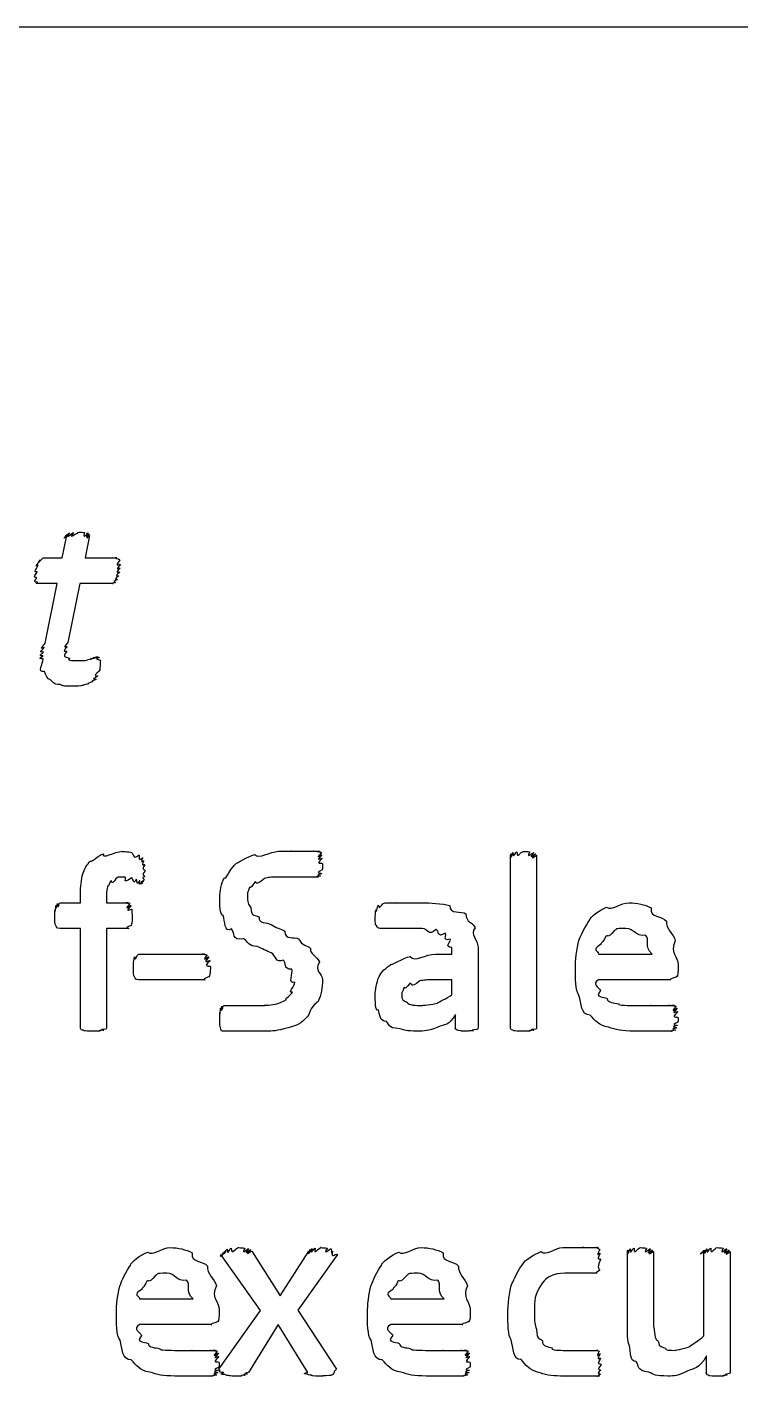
# Model space of a CAD drawing. Header units: millimetres. Extents: x 0 to 216, y 0 to 279.
# Drawn here: x 57.3 to 67.1, y 86.07 to 104.6 of the extents above; entities that cross this region are included whole.
import ezdxf

# ---------------------------------------------------------------- set-up
doc = ezdxf.new("R2010")
doc.units = ezdxf.units.MM
doc.layers.get('0').update_dxf_attribs({"linetype": 'CONTINUOUS'})

msp = doc.modelspace()

# ---------------------------------------------------------------- linework, layer by layer
at = {"color": 0}
for p, q in [((12.7, 104.599), (203.2, 104.599)), ((57.7882, 97.3074), (57.8485, 97.6161)), ((58.1628, 97.6161), (58.1021, 97.3074)), ((57.5289, 97.3074), (57.7882, 97.3074)), ((58.1021, 97.3074), (58.5378, 97.3074)), ((58.5872, 97.2136), (58.5872, 97.2136)), ((57.7162, 96.9546), (57.4795, 96.9546)), ((57.5511, 96.1334), (57.7162, 96.9546)), ((58.0305, 96.9546), (57.8651, 96.1443)), ((58.4881, 96.9546), (58.0305, 96.9546)), ((63.9438, 90.8625), (63.9438, 93.2215)), ((64.3019, 93.2215), (64.3019, 90.8625)), ((58.9248, 93.0067), (58.9248, 93.0067)), ((58.0376, 92.571), (58.0376, 92.7199)), ((58.3957, 92.6814), (58.3957, 92.571)), ((57.7564, 92.571), (58.0376, 92.571)), ((58.3957, 92.571), (58.699, 92.571)), ((58.0376, 92.2182), (57.7564, 92.2182)), ((58.0376, 90.8625), (58.0376, 92.2182)), ((58.699, 92.2182), (58.3957, 92.2182)), ((58.3957, 92.2182), (58.3957, 90.8625)), ((63.1391, 91.8655), (63.1391, 91.9536)), ((63.4972, 91.9593), (63.4972, 90.8625)), ((58.8409, 91.8655), (59.7447, 91.8655)), ((62.913, 91.8655), (63.1391, 91.8655)), ((65.1538, 91.8655), (65.8869, 91.8655)), ((59.8219, 91.6891), (59.8219, 91.6891)), ((66.245, 91.7166), (66.245, 91.6562)), ((59.7447, 91.5127), (58.8409, 91.5127)), ((61.3625, 91.5127), (61.3625, 91.5127)), ((63.1391, 91.5127), (62.902, 91.5127)), ((63.1391, 91.3035), (63.1391, 91.5127)), ((66.1402, 91.5127), (65.1538, 91.5127)), ((63.1885, 90.8625), (63.1885, 91.0332)), ((60.5109, 86.9678), (59.9652, 87.7397)), ((60.3899, 87.7838), (60.7811, 87.1721)), ((60.7811, 87.1721), (61.1724, 87.7838)), ((61.5692, 87.7397), (61.0235, 86.9735)), ((65.5479, 86.7914), (65.5479, 87.7782)), ((65.9059, 87.7782), (65.9059, 86.8909)), ((66.6006, 86.6207), (66.6006, 87.7782)), ((66.959, 87.7782), (66.959, 86.1247)), ((58.8504, 87.128), (59.5835, 87.128)), ((62.2984, 87.128), (63.0315, 87.128)), ((59.9376, 86.1632), (60.5109, 86.9678)), ((59.9419, 86.9791), (59.9419, 86.9184)), ((61.0235, 86.9735), (61.5527, 86.1632)), ((63.3899, 86.9791), (63.3899, 86.9184)), ((59.8371, 86.7752), (58.8504, 86.7752)), ((60.7536, 86.7752), (60.3458, 86.1191)), ((61.1614, 86.1191), (60.7536, 86.7752)), ((63.2852, 86.7752), (62.2984, 86.7752)), ((65.1866, 86.2238), (65.1866, 86.2238)), ((66.6337, 86.1247), (66.6337, 86.3452))]:
    msp.add_line(p, q, dxfattribs=at)
for points in [[(57.8873, 97.6492), (57.8058, 97.5388), (57.9205, 97.6545), (57.9423, 97.6545)], [(57.9423, 97.6545), (57.8499, 97.5416), (57.9893, 97.6602), (58.0196, 97.6602)], [(58.0196, 97.6602), (58.0263, 97.6602), (58.0718, 97.6574), (58.0912, 97.6545)], [(58.0912, 97.6545), (58.0665, 97.5388), (58.1297, 97.6521), (58.141, 97.6492)], [(57.8485, 97.6161), (57.766, 97.5198), (57.8513, 97.6284), (57.8598, 97.6327)], [(57.8598, 97.6327), (57.7797, 97.5307), (57.8764, 97.645), (57.8873, 97.6492)], [(58.141, 97.6492), (58.0884, 97.5307), (58.1572, 97.6394), (58.1572, 97.6327)], [(58.1572, 97.6327), (58.0926, 97.5198), (58.1628, 97.6231), (58.1628, 97.6161)], [(57.4573, 97.2083), (57.3938, 97.1532), (57.4738, 97.2605), (57.4848, 97.2799)], [(57.4848, 97.2799), (57.4202, 97.1889), (57.5137, 97.3074), (57.5289, 97.3074)], [(58.5378, 97.3074), (58.4786, 97.3074), (58.5682, 97.2979), (58.5763, 97.2799)], [(58.5763, 97.2799), (58.4937, 97.1532), (58.5872, 97.2386), (58.5872, 97.2136)], [(57.4354, 97.0372), (57.3719, 97.0319), (57.4368, 97.0869), (57.4407, 97.1201)], [(57.4407, 97.1201), (57.38, 97.0979), (57.4492, 97.1822), (57.4573, 97.2083)], [(58.5763, 97.1091), (58.4824, 97.0386), (58.5668, 97.0717), (58.5597, 97.0538)], [(58.5819, 97.1642), (58.4895, 97.076), (58.5791, 97.1268), (58.5763, 97.1091)], [(58.5872, 97.2136), (58.4937, 97.1116), (58.5844, 97.1822), (58.5819, 97.1642)], [(57.4463, 96.9712), (57.3719, 96.9768), (57.4354, 97.0044), (57.4354, 97.0372)], [(57.4795, 96.9546), (57.3871, 96.9546), (57.453, 96.9603), (57.4463, 96.9712)], [(58.5156, 96.9656), (58.4383, 96.9546), (58.499, 96.9546), (58.4881, 96.9546)], [(58.5431, 97.0044), (58.4563, 96.9726), (58.5265, 96.9768), (58.5156, 96.9656)], [(58.5597, 97.0538), (58.4715, 97.0015), (58.5502, 97.0181), (58.5431, 97.0044)], [(57.5236, 95.9626), (57.4354, 95.9584), (57.5289, 95.9982), (57.5289, 96.0176)], [(57.5289, 96.0176), (57.4379, 95.9982), (57.5359, 96.0589), (57.5398, 96.0783)], [(57.5398, 96.0783), (57.4463, 96.0356), (57.5469, 96.114), (57.5511, 96.1334)], [(57.8541, 96.0836), (57.766, 95.9982), (57.8485, 96.0409), (57.8485, 96.0229)], [(57.8485, 96.0229), (57.766, 95.9362), (57.8626, 95.946), (57.8926, 95.9238)], [(57.8651, 96.1443), (57.773, 96.0423), (57.857, 96.1058), (57.8541, 96.0836)], [(57.5236, 95.9185), (57.4312, 95.9252), (57.5236, 95.9474), (57.5236, 95.9626)], [(57.5455, 95.7474), (57.4312, 95.727), (57.5236, 95.8522), (57.5236, 95.9185)], [(57.8926, 95.9238), (57.8238, 95.8963), (57.9713, 95.8963), (58.0415, 95.8963)], [(58.0415, 95.8963), (58.0443, 95.8963), (58.1036, 95.8977), (58.1297, 95.9019)], [(58.1297, 95.9019), (58.0969, 95.9072), (58.1766, 95.9143), (58.196, 95.9185)], [(58.196, 95.9185), (58.1325, 95.9185), (58.2291, 95.9309), (58.2401, 95.9347)], [(58.2401, 95.9347), (58.1586, 95.9294), (58.2676, 95.946), (58.2785, 95.946)], [(58.2785, 95.946), (58.1808, 95.9294), (58.2965, 95.9418), (58.3008, 95.9347)], [(58.3008, 95.9347), (58.1918, 95.9143), (58.3117, 95.9143), (58.3117, 95.8963)], [(58.3061, 95.8303), (58.3022, 95.709), (58.2979, 95.7778), (58.2951, 95.7531)], [(58.3117, 95.8963), (58.3089, 95.8769), (58.3089, 95.855), (58.3061, 95.8303)], [(57.628, 95.6317), (57.5814, 95.6345), (57.5635, 95.7033), (57.5455, 95.7474)], [(57.7603, 95.5657), (57.6559, 95.5724), (57.664, 95.6014), (57.628, 95.6317)], [(58.251, 95.6373), (58.141, 95.5947), (58.2235, 95.6151), (58.2013, 95.6042)], [(58.2732, 95.6814), (58.1586, 95.6165), (58.2581, 95.6483), (58.251, 95.6373)], [(58.2951, 95.7531), (58.1766, 95.6564), (58.2842, 95.7033), (58.2732, 95.6814)], [(57.948, 95.5435), (57.7578, 95.5435), (57.8115, 95.5506), (57.7603, 95.5657)], [(58.0471, 95.5492), (57.9864, 95.5435), (57.9836, 95.5435), (57.948, 95.5435)], [(58.1353, 95.571), (58.0485, 95.5544), (58.0803, 95.5559), (58.0471, 95.5492)], [(58.2013, 95.6042), (58.0993, 95.5724), (58.16, 95.582), (58.1353, 95.571)], [(58.1752, 93.1443), (58.1766, 93.1139), (58.2814, 93.2215), (58.3516, 93.2437)], [(58.3516, 93.2437), (58.3198, 93.158), (58.5114, 93.2766), (58.6109, 93.2766)], [(58.6109, 93.2766), (58.5805, 93.2766), (58.699, 93.2713), (58.7431, 93.26)], [(58.7431, 93.26), (58.7872, 93.1362), (58.82, 93.2353), (58.8423, 93.2215)], [(58.8423, 93.2215), (58.8338, 93.1115), (58.8836, 93.1997), (58.892, 93.1884)], [(60.1775, 93.1115), (60.1747, 93.103), (60.3345, 93.2064), (60.4312, 93.2325)], [(60.4312, 93.2325), (60.4876, 93.158), (60.6379, 93.2766), (60.7564, 93.2766)], [(60.7564, 93.2766), (60.7811, 93.2766), (60.8736, 93.2766), (60.9328, 93.2766)], [(60.9328, 93.2766), (60.8997, 93.2766), (61.0457, 93.2766), (61.0979, 93.2766)], [(61.0979, 93.2766), (61.1202, 93.2766), (61.1946, 93.2766), (61.2359, 93.2766)], [(61.2359, 93.2766), (61.2041, 93.2766), (61.3075, 93.2766), (61.3184, 93.2766)], [(61.3184, 93.2766), (61.2302, 93.2766), (61.3421, 93.2713), (61.3463, 93.26)], [(61.3463, 93.26), (61.2373, 93.1404), (61.3516, 93.2409), (61.3516, 93.2272)], [(61.3516, 93.2272), (61.2415, 93.1139), (61.3572, 93.1997), (61.3572, 93.1774)], [(63.9438, 93.2215), (63.9438, 93.1291), (63.9452, 93.2353), (63.9491, 93.2437)], [(63.9491, 93.2437), (63.9547, 93.1443), (63.9657, 93.2561), (63.977, 93.26)], [(63.977, 93.26), (63.9794, 93.1556), (64.0098, 93.2713), (64.032, 93.2713)], [(64.032, 93.2713), (64.0278, 93.158), (64.087, 93.2766), (64.1202, 93.2766)], [(64.1202, 93.2766), (64.098, 93.2766), (64.1862, 93.2737), (64.2084, 93.2713)], [(64.2084, 93.2713), (64.1449, 93.1556), (64.2525, 93.267), (64.2634, 93.26)], [(64.2634, 93.26), (64.171, 93.1443), (64.2867, 93.2505), (64.2909, 93.2437)], [(64.2909, 93.2437), (64.1823, 93.1291), (64.3019, 93.2286), (64.3019, 93.2215)], [(58.0704, 92.9679), (58.0842, 93.0257), (58.1311, 93.1002), (58.1752, 93.1443)], [(58.892, 93.1884), (58.849, 93.0892), (58.9044, 93.1623), (58.9082, 93.1443)], [(58.9082, 93.1443), (58.8603, 93.0561), (58.9195, 93.1115), (58.9195, 93.0892)], [(58.9195, 93.0892), (58.8641, 93.012), (58.9248, 93.0395), (58.9248, 93.0067)], [(60.0121, 92.9128), (60.0315, 92.8797), (60.1073, 93.0589), (60.1775, 93.1115)], [(61.3572, 93.0233), (61.2415, 92.9679), (61.3544, 92.9816), (61.3516, 92.9679)], [(61.3572, 93.1774), (61.244, 93.0741), (61.3625, 93.1347), (61.3625, 93.1058)], [(61.3625, 93.1058), (61.3625, 93.0148), (61.3601, 93.048), (61.3572, 93.0233)], [(58.0376, 92.7199), (58.0376, 92.7654), (58.0485, 92.8977), (58.0704, 92.9679)], [(58.451, 92.8688), (58.4122, 92.7502), (58.4179, 92.8247), (58.4069, 92.7915)], [(58.528, 92.9072), (58.4521, 92.7876), (58.4729, 92.8867), (58.451, 92.8688)], [(58.6493, 92.9238), (58.5142, 92.9238), (58.5611, 92.9185), (58.528, 92.9072)], [(58.7375, 92.9128), (58.5957, 92.8053), (58.6825, 92.9238), (58.6493, 92.9238)], [(58.8038, 92.8963), (58.765, 92.7943), (58.7622, 92.9086), (58.7375, 92.9128)], [(58.8479, 92.8744), (58.801, 92.7806), (58.8215, 92.8882), (58.8038, 92.8963)], [(58.8807, 92.8688), (58.8271, 92.7696), (58.8617, 92.8702), (58.8479, 92.8744)], [(58.8973, 92.8744), (58.8423, 92.7696), (58.8878, 92.8688), (58.8807, 92.8688)], [(58.9139, 92.891), (58.8532, 92.7763), (58.9044, 92.8769), (58.8973, 92.8744)], [(58.9195, 92.9294), (58.8603, 92.9128), (58.9167, 92.9019), (58.9139, 92.891)], [(58.9248, 93.0067), (58.8641, 92.946), (58.922, 92.9474), (58.9195, 92.9294)], [(59.9514, 92.6483), (59.9514, 92.7213), (59.9708, 92.8356), (60.0121, 92.9128)], [(60.4312, 92.8522), (60.3553, 92.7365), (60.3719, 92.8028), (60.3539, 92.7696)], [(60.5635, 92.9019), (60.4255, 92.7806), (60.4668, 92.8744), (60.4312, 92.8522)], [(60.7564, 92.9238), (60.6488, 92.9238), (60.6185, 92.9157), (60.5635, 92.9019)], [(60.9656, 92.9238), (60.8005, 92.9238), (60.8334, 92.9238), (60.7564, 92.9238)], [(61.1258, 92.9238), (61.0429, 92.9238), (61.0277, 92.9238), (60.9656, 92.9238)], [(61.2359, 92.9238), (61.1311, 92.9238), (61.1699, 92.9238), (61.1258, 92.9238)], [(61.3075, 92.9238), (61.1932, 92.9238), (61.269, 92.9238), (61.2359, 92.9238)], [(61.335, 92.9351), (61.2193, 92.9238), (61.3184, 92.9238), (61.3075, 92.9238)], [(61.3516, 92.9679), (61.2331, 92.9375), (61.3421, 92.9418), (61.335, 92.9351)], [(58.4069, 92.7915), (58.3928, 92.6881), (58.3957, 92.7255), (58.3957, 92.6814)], [(59.9955, 92.3946), (59.9514, 92.4059), (59.9514, 92.5491), (59.9514, 92.6483)], [(60.3539, 92.7696), (60.3222, 92.673), (60.3321, 92.7089), (60.3321, 92.6758)], [(60.3321, 92.6758), (60.3222, 92.5738), (60.3458, 92.552), (60.3762, 92.505)], [(57.6848, 92.3946), (57.6848, 92.3685), (57.6862, 92.4553), (57.6901, 92.4775)], [(57.6901, 92.4775), (57.6915, 92.4126), (57.6972, 92.5174), (57.7014, 92.5326)], [(57.7014, 92.5326), (57.7024, 92.4415), (57.7152, 92.5558), (57.7233, 92.5601)], [(57.7233, 92.5601), (57.7204, 92.4525), (57.7455, 92.571), (57.7564, 92.571)], [(58.699, 92.571), (58.6024, 92.571), (58.7114, 92.5671), (58.7156, 92.5601)], [(58.7156, 92.5601), (58.6133, 92.4415), (58.728, 92.5463), (58.7319, 92.5326)], [(58.7319, 92.5326), (58.6246, 92.4126), (58.7431, 92.4994), (58.7431, 92.4775)], [(58.7431, 92.4775), (58.7456, 92.3685), (58.7484, 92.4278), (58.7484, 92.3946)], [(60.3762, 92.505), (60.3814, 92.3618), (60.4435, 92.4126), (60.4919, 92.3727)], [(62.0861, 92.3727), (62.0861, 92.3643), (62.0875, 92.45), (62.0917, 92.4719)], [(62.0917, 92.4719), (62.097, 92.4084), (62.1111, 92.516), (62.1302, 92.5382)], [(62.1302, 92.5382), (62.133, 92.4525), (62.1799, 92.571), (62.224, 92.571)], [(62.224, 92.571), (62.2212, 92.571), (62.3189, 92.571), (62.3782, 92.571)], [(62.3782, 92.571), (62.3397, 92.571), (62.4995, 92.571), (62.5658, 92.571)], [(62.5658, 92.571), (62.5934, 92.571), (62.7048, 92.571), (62.775, 92.571)], [(62.775, 92.571), (62.7944, 92.571), (63.0192, 92.5572), (63.1112, 92.5326)], [(63.1112, 92.5326), (63.0961, 92.4017), (63.2767, 92.4676), (63.3317, 92.4168)], [(65.0325, 92.3339), (65.0282, 92.3727), (65.1715, 92.4691), (65.2639, 92.5103)], [(65.2639, 92.5103), (65.3302, 92.4525), (65.4583, 92.571), (65.5726, 92.571)], [(65.5726, 92.571), (65.6788, 92.571), (65.7902, 92.5463), (65.8756, 92.4994)], [(65.8756, 92.4994), (65.8481, 92.3618), (66.0301, 92.3946), (66.0852, 92.3177)], [(57.7014, 92.257), (57.6848, 92.2736), (57.6848, 92.3315), (57.6848, 92.3946)], [(58.7484, 92.3946), (58.7456, 92.2736), (58.7431, 92.286), (58.7319, 92.257)], [(60.1116, 92.2129), (60.0093, 92.148), (60.0244, 92.3244), (59.9955, 92.3946)], [(60.4919, 92.3727), (60.4767, 92.2845), (60.5938, 92.3025), (60.657, 92.2736)], [(62.0861, 92.3064), (62.0861, 92.2983), (62.0861, 92.3505), (62.0861, 92.3727)], [(62.1026, 92.257), (62.0889, 92.2584), (62.0889, 92.2874), (62.0861, 92.3064)], [(63.3317, 92.4168), (63.3278, 92.2983), (63.4326, 92.3011), (63.4587, 92.2239)], [(64.8836, 92.0531), (64.903, 92.0997), (64.969, 92.257), (65.0325, 92.3339)], [(66.0852, 92.3177), (66.0756, 92.2073), (66.1804, 92.1494), (66.2065, 92.0475)], [(57.7564, 92.2182), (57.7067, 92.2182), (57.7123, 92.2306), (57.7014, 92.257)], [(58.7319, 92.257), (58.6109, 92.2182), (58.7128, 92.2182), (58.699, 92.2182)], [(60.2767, 92.075), (60.1087, 92.0447), (60.1624, 92.1604), (60.1116, 92.2129)], [(60.657, 92.2736), (60.7191, 92.2253), (60.7811, 92.2129), (60.8446, 92.1798)], [(60.8446, 92.1798), (60.8471, 92.0447), (60.9727, 92.1149), (61.032, 92.075)], [(62.1249, 92.2295), (62.1041, 92.232), (62.1097, 92.2457), (62.1026, 92.257)], [(62.1524, 92.2182), (62.1192, 92.2182), (62.1316, 92.2211), (62.1249, 92.2295)], [(62.224, 92.2182), (62.1439, 92.2182), (62.1661, 92.2182), (62.1524, 92.2182)], [(62.3454, 92.2182), (62.2102, 92.2182), (62.2572, 92.2182), (62.224, 92.2182)], [(62.5105, 92.2182), (62.4237, 92.2182), (62.3919, 92.2182), (62.3454, 92.2182)], [(62.7309, 92.2182), (62.5521, 92.2182), (62.5768, 92.2182), (62.5105, 92.2182)], [(62.9186, 92.2017), (62.8248, 92.0997), (62.804, 92.2182), (62.7309, 92.2182)], [(63.0453, 92.1523), (62.9267, 92.0778), (62.9694, 92.1907), (62.9186, 92.2017)], [(63.1169, 92.0694), (62.9931, 92.0337), (63.0784, 92.13), (63.0453, 92.1523)], [(63.4587, 92.2239), (63.3786, 92.1438), (63.4972, 92.0584), (63.4972, 91.9593)], [(65.253, 92.1082), (65.2004, 91.9977), (65.199, 92.0418), (65.1813, 91.9977)], [(65.3687, 92.1854), (65.2639, 92.0598), (65.2861, 92.1413), (65.253, 92.1082)], [(65.5285, 92.2182), (65.3549, 92.2182), (65.4156, 92.2073), (65.3687, 92.1854)], [(65.7987, 92.1247), (65.6527, 92.0997), (65.6498, 92.2182), (65.5285, 92.2182)], [(65.8869, 91.8655), (65.7737, 91.9759), (65.8604, 92.0612), (65.7987, 92.1247)], [(60.4643, 91.9702), (60.3483, 91.9674), (60.3388, 92.038), (60.2767, 92.075)], [(60.657, 91.882), (60.5938, 91.9057), (60.5303, 91.9399), (60.4643, 91.9702)], [(61.032, 92.075), (61.087, 91.9674), (61.1491, 91.9939), (61.1974, 91.9427)], [(61.1974, 91.9427), (61.1861, 91.8655), (61.2881, 91.8298), (61.3184, 91.7607)], [(63.1391, 91.9536), (63.023, 91.9674), (63.1306, 92.0365), (63.1169, 92.0694)], [(64.8339, 91.6838), (64.8339, 91.7621), (64.8504, 91.9427), (64.8836, 92.0531)], [(65.1813, 91.9977), (65.0462, 91.9124), (65.1538, 91.9124), (65.1538, 91.8655)], [(66.2065, 92.0475), (66.1264, 91.8834), (66.245, 91.8337), (66.245, 91.7166)], [(58.7636, 91.6891), (58.7636, 91.6961), (58.7692, 91.8009), (58.7802, 91.827)], [(58.7802, 91.827), (58.7887, 91.7469), (58.8148, 91.8655), (58.8409, 91.8655)], [(59.7447, 91.8655), (59.6635, 91.8655), (59.7669, 91.8616), (59.7778, 91.8545)], [(59.7778, 91.8545), (59.6858, 91.736), (59.7958, 91.8408), (59.8001, 91.827)], [(59.8001, 91.827), (59.6967, 91.7071), (59.8124, 91.7938), (59.8166, 91.772)], [(59.8166, 91.772), (59.7034, 91.663), (59.8219, 91.7222), (59.8219, 91.6891)], [(60.8224, 91.7829), (60.7191, 91.7293), (60.7191, 91.8517), (60.657, 91.882)], [(60.9381, 91.6562), (60.8143, 91.6562), (60.8693, 91.7455), (60.8224, 91.7829)], [(61.3184, 91.7607), (61.244, 91.6079), (61.3625, 91.6079), (61.3625, 91.5127)], [(62.1411, 91.5568), (62.1633, 91.6122), (62.2363, 91.6838), (62.3066, 91.7279)], [(62.3066, 91.7279), (62.3023, 91.7028), (62.4625, 91.8104), (62.5658, 91.8326)], [(62.5658, 91.8326), (62.6262, 91.7469), (62.7835, 91.8655), (62.913, 91.8655)], [(58.7802, 91.5515), (58.7636, 91.5638), (58.7636, 91.6231), (58.7636, 91.6891)], [(58.8409, 91.5127), (58.7887, 91.5127), (58.7939, 91.525), (58.7802, 91.5515)], [(59.8001, 91.5515), (59.6787, 91.5127), (59.7697, 91.5127), (59.7447, 91.5127)], [(59.8219, 91.6891), (59.8219, 91.5638), (59.8138, 91.5762), (59.8001, 91.5515)], [(60.9822, 91.4799), (60.8736, 91.4425), (60.9671, 91.6079), (60.9381, 91.6562)], [(62.0861, 91.3144), (62.0861, 91.3543), (62.1041, 91.4866), (62.1411, 91.5568)], [(64.8836, 91.2978), (64.8339, 91.3613), (64.8339, 91.5363), (64.8339, 91.6838)], [(66.2122, 91.5458), (66.0823, 91.5127), (66.1652, 91.5127), (66.1402, 91.5127)], [(66.245, 91.6562), (66.245, 91.5568), (66.234, 91.5681), (66.2122, 91.5458)], [(60.9494, 91.3419), (60.8736, 91.3211), (60.9822, 91.4273), (60.9822, 91.4799)], [(61.3625, 91.5127), (61.3625, 91.4026), (61.3421, 91.3035), (61.3022, 91.2153)], [(62.4777, 91.4026), (62.4459, 91.2992), (62.4498, 91.3543), (62.4498, 91.3253)], [(62.5602, 91.4633), (62.4829, 91.3476), (62.4953, 91.4273), (62.4777, 91.4026)], [(62.6981, 91.4961), (62.556, 91.3765), (62.5962, 91.477), (62.5602, 91.4633)], [(62.902, 91.5127), (62.7874, 91.5127), (62.756, 91.5074), (62.6981, 91.4961)], [(65.1538, 91.5127), (65.0462, 91.4576), (65.1619, 91.4079), (65.1813, 91.3638)], [(65.1813, 91.3638), (65.0833, 91.2551), (65.2279, 91.2869), (65.2695, 91.2537)], [(60.5635, 91.1599), (60.5384, 91.1599), (60.682, 91.1669), (60.7342, 91.1821)], [(60.7342, 91.1821), (60.7589, 91.1888), (60.8295, 91.2163), (60.8665, 91.2428)], [(60.8665, 91.2428), (60.8334, 91.2442), (60.93, 91.3045), (60.9494, 91.3419)], [(61.3022, 91.2153), (61.1643, 91.1077), (61.2055, 91.0512), (61.1367, 90.9891)], [(62.1249, 91.0992), (62.0861, 91.0636), (62.0861, 91.2329), (62.0861, 91.3144)], [(62.4498, 91.3253), (62.4459, 91.2178), (62.4734, 91.2329), (62.5217, 91.204)], [(62.5217, 91.204), (62.545, 91.1599), (62.6442, 91.1599), (62.7366, 91.1599)], [(62.7366, 91.1599), (62.7105, 91.1599), (62.877, 91.1712), (62.9405, 91.1931)], [(62.9405, 91.1931), (62.9528, 91.2068), (63.0686, 91.2551), (63.1391, 91.3035)], [(65.0378, 91.0276), (64.903, 91.0276), (64.9192, 91.1902), (64.8836, 91.2978)], [(65.2695, 91.2537), (65.2819, 91.1931), (65.363, 91.2001), (65.4293, 91.1821)], [(65.4293, 91.1821), (65.4142, 91.1599), (65.5754, 91.1599), (65.6717, 91.1599)], [(59.9514, 91.0608), (59.9542, 91.0015), (59.9585, 91.1063), (59.9627, 91.1214)], [(59.9514, 90.9726), (59.9514, 90.9532), (59.9514, 91.0389), (59.9514, 91.0608)], [(59.9627, 91.1214), (59.9652, 91.0304), (59.975, 91.1447), (59.9793, 91.149)], [(59.9793, 91.149), (59.9765, 91.0414), (59.9955, 91.1599), (60.0068, 91.1599)], [(60.0068, 91.1599), (60.0026, 91.1599), (60.041, 91.1599), (60.0675, 91.1599)], [(60.0675, 91.1599), (60.0576, 91.1599), (60.1334, 91.1599), (60.1775, 91.1599)], [(60.1775, 91.1599), (60.15, 91.1599), (60.2795, 91.1599), (60.343, 91.1599)], [(60.343, 91.1599), (60.3924, 91.1599), (60.4781, 91.1599), (60.5635, 91.1599)], [(61.1367, 90.9891), (61.0235, 90.8692), (60.9836, 90.8844), (60.8887, 90.8512)], [(62.2406, 90.9394), (62.1411, 90.9394), (62.1538, 91.0361), (62.1249, 91.0992)], [(63.1885, 91.0332), (63.1003, 90.8801), (63.0343, 90.8981), (62.9461, 90.8625)], [(65.2914, 90.8625), (65.1563, 90.8801), (65.1069, 90.9532), (65.0378, 91.0276)], [(65.6717, 91.1599), (65.7049, 91.1599), (65.8163, 91.1599), (65.8756, 91.1599)], [(65.8756, 91.1599), (65.822, 91.1599), (65.9832, 91.1599), (66.0245, 91.1599)], [(66.0245, 91.1599), (66.0245, 91.1599), (66.1031, 91.1599), (66.1293, 91.1599)], [(66.1293, 91.1599), (66.0799, 91.1599), (66.1804, 91.1599), (66.1956, 91.1599)], [(66.1956, 91.1599), (66.1046, 91.1599), (66.2132, 91.156), (66.2174, 91.149)], [(66.2174, 91.149), (66.1155, 91.0304), (66.2298, 91.1352), (66.234, 91.1214)], [(66.234, 91.1214), (66.124, 91.0057), (66.2397, 91.0939), (66.2397, 91.0717)], [(66.2397, 91.0717), (66.1264, 90.9616), (66.245, 91.0223), (66.245, 90.9891)], [(66.245, 90.9891), (66.245, 90.9066), (66.2421, 90.9465), (66.2397, 90.9285)], [(58.0429, 90.8346), (58.0376, 90.8322), (58.0376, 90.8512), (58.0376, 90.8625)], [(58.076, 90.8184), (58.0485, 90.8209), (58.0499, 90.8308), (58.0429, 90.8346)], [(58.1311, 90.8071), (58.0775, 90.8099), (58.0898, 90.8142), (58.076, 90.8184)], [(58.2193, 90.8071), (58.1215, 90.8071), (58.1533, 90.8071), (58.1311, 90.8071)], [(58.3022, 90.8071), (58.1918, 90.8071), (58.2524, 90.8071), (58.2193, 90.8071)], [(58.3572, 90.8184), (58.2359, 90.8099), (58.324, 90.8099), (58.3022, 90.8071)], [(58.3847, 90.8346), (58.2648, 90.8209), (58.371, 90.8251), (58.3572, 90.8184)], [(58.3957, 90.8625), (58.3928, 90.8322), (58.3918, 90.8417), (58.3847, 90.8346)], [(59.9627, 90.8512), (59.9514, 90.865), (59.9514, 90.9204), (59.9514, 90.9726)], [(59.9902, 90.8071), (59.9652, 90.8071), (59.9694, 90.8209), (59.9627, 90.8512)], [(60.0618, 90.8071), (59.9916, 90.8071), (60.004, 90.8071), (59.9902, 90.8071)], [(60.1941, 90.8071), (60.0618, 90.8071), (60.0975, 90.8071), (60.0618, 90.8071)], [(60.3705, 90.8071), (60.2823, 90.8071), (60.2449, 90.8071), (60.1941, 90.8071)], [(60.5801, 90.8071), (60.4146, 90.8071), (60.4365, 90.8071), (60.3705, 90.8071)], [(60.8887, 90.8512), (60.7148, 90.8071), (60.6901, 90.8071), (60.5801, 90.8071)], [(62.4223, 90.8403), (62.2406, 90.8512), (62.2914, 90.8953), (62.2406, 90.9394)], [(62.665, 90.8071), (62.5009, 90.8071), (62.4953, 90.8184), (62.4223, 90.8403)], [(62.9461, 90.8625), (62.8054, 90.8071), (62.7641, 90.8071), (62.665, 90.8071)], [(63.2051, 90.8293), (63.1733, 90.8293), (63.1885, 90.8473), (63.1885, 90.8625)], [(63.2548, 90.8128), (63.1956, 90.8142), (63.216, 90.8209), (63.2051, 90.8293)], [(63.343, 90.8071), (63.2396, 90.8071), (63.2767, 90.8085), (63.2548, 90.8128)], [(63.4312, 90.8128), (63.3166, 90.8071), (63.3829, 90.8071), (63.343, 90.8071)], [(63.4806, 90.8293), (63.3568, 90.8142), (63.4531, 90.8156), (63.4312, 90.8128)], [(63.4972, 90.8625), (63.4972, 90.8293), (63.4919, 90.836), (63.4806, 90.8293)], [(63.9491, 90.8346), (63.9438, 90.8322), (63.9438, 90.8512), (63.9438, 90.8625)], [(63.977, 90.8184), (63.9547, 90.8209), (63.9561, 90.8308), (63.9491, 90.8346)], [(64.032, 90.8071), (63.9794, 90.8099), (63.9907, 90.8142), (63.977, 90.8184)], [(64.1202, 90.8071), (64.0278, 90.8071), (64.0567, 90.8071), (64.032, 90.8071)], [(64.2084, 90.8071), (64.098, 90.8071), (64.1558, 90.8071), (64.1202, 90.8071)], [(64.2634, 90.8184), (64.1449, 90.8099), (64.2331, 90.8099), (64.2084, 90.8071)], [(64.2909, 90.8346), (64.171, 90.8209), (64.2772, 90.8251), (64.2634, 90.8184)], [(64.3019, 90.8625), (64.2994, 90.8322), (64.298, 90.8417), (64.2909, 90.8346)], [(65.6389, 90.8071), (65.4734, 90.8071), (65.3905, 90.8251), (65.2914, 90.8625)], [(65.8537, 90.8071), (65.683, 90.8071), (65.7158, 90.8071), (65.6389, 90.8071)], [(66.0301, 90.8071), (65.9324, 90.8071), (65.9197, 90.8071), (65.8537, 90.8071)], [(66.1568, 90.8071), (66.0358, 90.8071), (66.0809, 90.8071), (66.0301, 90.8071)], [(66.2122, 90.8184), (66.1017, 90.8071), (66.1899, 90.8071), (66.1568, 90.8071)], [(66.2284, 90.8512), (66.1127, 90.8251), (66.2189, 90.8293), (66.2122, 90.8184)], [(66.234, 90.8844), (66.1197, 90.8473), (66.2312, 90.8625), (66.2284, 90.8512)], [(66.2397, 90.9285), (66.124, 90.8734), (66.2368, 90.8981), (66.234, 90.8844)], [(58.9608, 87.7729), (59.0268, 87.715), (59.1552, 87.8336), (59.2695, 87.8336)], [(59.2695, 87.8336), (59.3757, 87.8336), (59.4872, 87.8085), (59.5725, 87.7616)], [(60.1087, 87.8279), (60.114, 87.715), (60.1666, 87.8336), (60.2079, 87.8336)], [(60.2079, 87.8336), (60.1913, 87.8336), (60.2738, 87.8307), (60.2961, 87.8279)], [(61.2606, 87.8279), (61.2302, 87.715), (61.3103, 87.8336), (61.3435, 87.8336)], [(61.3435, 87.8336), (61.3008, 87.8336), (61.4094, 87.8307), (61.4317, 87.8279)], [(62.4085, 87.7729), (62.4748, 87.715), (62.6029, 87.8336), (62.7172, 87.8336)], [(62.7172, 87.8336), (62.8234, 87.8336), (62.9348, 87.8085), (63.0206, 87.7616)], [(64.3654, 87.7782), (64.4218, 87.715), (64.5555, 87.8336), (64.6631, 87.8336)], [(64.6631, 87.8336), (64.6977, 87.8336), (64.7637, 87.8336), (64.812, 87.8336)], [(64.812, 87.8336), (64.7968, 87.8336), (64.9083, 87.8336), (64.9496, 87.8336)], [(64.9496, 87.8336), (64.878, 87.8336), (65.0268, 87.8336), (65.06, 87.8336)], [(65.06, 87.8336), (65.0614, 87.8336), (65.115, 87.8336), (65.126, 87.8336)], [(65.126, 87.8336), (65.0875, 87.8336), (65.1496, 87.8336), (65.1538, 87.8336)], [(65.1538, 87.8336), (65.0984, 87.8336), (65.1662, 87.8237), (65.17, 87.8057)], [(65.6414, 87.8279), (65.6318, 87.715), (65.6925, 87.8336), (65.7296, 87.8336)], [(65.7296, 87.8336), (65.702, 87.8336), (65.7902, 87.8307), (65.8125, 87.8279)], [(66.6944, 87.8279), (66.6859, 87.715), (66.7452, 87.8336), (66.7826, 87.8336)], [(66.7826, 87.8336), (66.7561, 87.8336), (66.8433, 87.8307), (66.8651, 87.8279)], [(58.7294, 87.5965), (58.7252, 87.6349), (58.8684, 87.7316), (58.9608, 87.7729)], [(59.5725, 87.7616), (59.545, 87.624), (59.727, 87.6572), (59.7821, 87.5799)], [(60.0371, 87.7838), (59.9239, 87.6928), (60.0424, 87.8032), (60.0534, 87.8113)], [(59.9652, 87.7397), (59.9239, 87.6709), (60.0371, 87.7729), (60.0371, 87.7838)], [(60.0534, 87.8113), (60.0618, 87.7122), (60.0826, 87.8279), (60.1087, 87.8279)], [(60.2961, 87.8279), (60.2354, 87.7122), (60.3345, 87.8251), (60.3458, 87.8223)], [(60.3458, 87.8223), (60.2576, 87.7037), (60.3649, 87.8127), (60.3733, 87.8057)], [(60.3733, 87.8057), (60.2714, 87.6928), (60.3857, 87.7947), (60.3899, 87.7838)], [(61.1724, 87.7838), (61.1572, 87.69), (61.1851, 87.7976), (61.189, 87.8057)], [(61.189, 87.8057), (61.1685, 87.7037), (61.2055, 87.8184), (61.2165, 87.8223)], [(61.2165, 87.8223), (61.1904, 87.7122), (61.2415, 87.8279), (61.2606, 87.8279)], [(61.4317, 87.8279), (61.3449, 87.7122), (61.4701, 87.8237), (61.4811, 87.817)], [(61.4811, 87.817), (61.4881, 87.697), (61.5005, 87.7976), (61.4976, 87.7838)], [(61.4976, 87.7838), (61.4839, 87.6709), (61.5213, 87.7577), (61.5692, 87.7397)], [(62.1771, 87.5965), (62.1729, 87.6349), (62.3164, 87.7316), (62.4085, 87.7729)], [(63.0206, 87.7616), (62.9931, 87.624), (63.1747, 87.6572), (63.2298, 87.5799)], [(64.123, 87.6184), (64.1202, 87.6459), (64.2729, 87.7454), (64.3654, 87.7782)], [(65.17, 87.8057), (65.1055, 87.6819), (65.1757, 87.7729), (65.1757, 87.7507)], [(65.1757, 87.7507), (65.1097, 87.6378), (65.1813, 87.7013), (65.1813, 87.6681)], [(65.1813, 87.6681), (65.1097, 87.5358), (65.1757, 87.5482), (65.1648, 87.5192)], [(65.5479, 87.7782), (65.5479, 87.6861), (65.5493, 87.7919), (65.5532, 87.8004)], [(65.5532, 87.8004), (65.5588, 87.7013), (65.5712, 87.8127), (65.5863, 87.817)], [(65.5863, 87.817), (65.5877, 87.7122), (65.6195, 87.8279), (65.6414, 87.8279)], [(65.8125, 87.8279), (65.7461, 87.7122), (65.8523, 87.8237), (65.8675, 87.817)], [(65.8675, 87.817), (65.7751, 87.7013), (65.8908, 87.8071), (65.895, 87.8004)], [(65.895, 87.8004), (65.786, 87.69), (65.9059, 87.7895), (65.9059, 87.7782)], [(66.6006, 87.7782), (66.4849, 87.6861), (66.602, 87.7919), (66.6062, 87.8004)], [(66.6062, 87.8004), (66.6129, 87.7013), (66.6238, 87.8127), (66.639, 87.817)], [(66.639, 87.817), (66.6418, 87.7122), (66.6722, 87.8279), (66.6944, 87.8279)], [(66.8651, 87.8279), (66.8002, 87.7122), (66.9036, 87.8237), (66.9149, 87.817)], [(66.9149, 87.817), (66.8267, 87.7013), (66.9396, 87.8071), (66.9477, 87.8004)], [(66.9477, 87.8004), (66.8405, 87.6861), (66.959, 87.7852), (66.959, 87.7782)], [(58.5805, 87.3153), (58.5996, 87.3622), (58.6659, 87.5192), (58.7294, 87.5965)], [(59.2254, 87.4808), (59.0518, 87.4808), (59.1125, 87.4695), (59.0656, 87.4476)], [(59.4953, 87.3869), (59.3492, 87.3622), (59.3467, 87.4808), (59.2254, 87.4808)], [(59.7821, 87.5799), (59.7726, 87.4695), (59.877, 87.4116), (59.9034, 87.3097)], [(62.0282, 87.3153), (62.0476, 87.3622), (62.1136, 87.5192), (62.1771, 87.5965)], [(62.6731, 87.4808), (62.4995, 87.4808), (62.5602, 87.4695), (62.5133, 87.4476)], [(62.9433, 87.3869), (62.7973, 87.3622), (62.7944, 87.4808), (62.6731, 87.4808)], [(63.2298, 87.5799), (63.2202, 87.4695), (63.325, 87.4116), (63.3511, 87.3097)], [(63.9632, 87.3372), (63.9851, 87.3813), (64.0567, 87.5439), (64.123, 87.6184)], [(64.6906, 87.4808), (64.528, 87.4808), (64.4493, 87.4339), (64.3763, 87.3428)], [(64.8614, 87.4808), (64.7305, 87.4808), (64.7569, 87.4808), (64.6906, 87.4808)], [(64.9827, 87.4808), (64.9443, 87.4808), (64.9083, 87.4808), (64.8614, 87.4808)], [(65.0709, 87.4808), (65.0131, 87.4808), (65.0187, 87.4808), (64.9827, 87.4808)], [(65.126, 87.4808), (65.0572, 87.4808), (65.0931, 87.4808), (65.0709, 87.4808)], [(65.1648, 87.5192), (65.0875, 87.4808), (65.1397, 87.4808), (65.126, 87.4808)], [(58.5308, 86.946), (58.5308, 87.0246), (58.5474, 87.2049), (58.5805, 87.3153)], [(58.9499, 87.3704), (58.8973, 87.2603), (58.8959, 87.3044), (58.8779, 87.2603)], [(59.0656, 87.4476), (58.9608, 87.322), (58.9827, 87.4035), (58.9499, 87.3704)], [(59.5835, 87.128), (59.4706, 87.2381), (59.5574, 87.3234), (59.4953, 87.3869)], [(59.9034, 87.3097), (59.8234, 87.1456), (59.9419, 87.0962), (59.9419, 86.9791)], [(61.9788, 86.946), (61.9788, 87.0246), (61.995, 87.2049), (62.0282, 87.3153)], [(62.3976, 87.3704), (62.3454, 87.2603), (62.3439, 87.3044), (62.326, 87.2603)], [(62.5133, 87.4476), (62.4085, 87.322), (62.4307, 87.4035), (62.3976, 87.3704)], [(63.0315, 87.128), (62.9186, 87.2381), (63.0054, 87.3234), (62.9433, 87.3869)], [(63.3511, 87.3097), (63.2714, 87.1456), (63.3899, 87.0962), (63.3899, 86.9791)], [(63.9078, 86.9294), (63.9078, 87.0398), (63.9258, 87.2271), (63.9632, 87.3372)], [(64.3763, 87.3428), (64.2676, 87.1788), (64.2719, 87.1181), (64.2719, 86.946)], [(58.8779, 87.2603), (58.7431, 87.1746), (58.8504, 87.1746), (58.8504, 87.128)], [(62.326, 87.2603), (62.1908, 87.1746), (62.2984, 87.1746), (62.2984, 87.128)], [(58.5805, 86.56), (58.5308, 86.6235), (58.5308, 86.7985), (58.5308, 86.946)], [(59.9419, 86.9184), (59.9419, 86.8193), (59.9309, 86.8303), (59.9087, 86.808)], [(62.0282, 86.56), (61.9788, 86.6235), (61.9788, 86.7985), (61.9788, 86.946)], [(63.3899, 86.9184), (63.3899, 86.8193), (63.3786, 86.8303), (63.3568, 86.808)], [(63.9519, 86.5657), (63.9078, 86.6235), (63.9078, 86.7929), (63.9078, 86.9294)], [(64.2719, 86.946), (64.2676, 86.7999), (64.28, 86.7805), (64.2994, 86.7145)], [(58.8504, 86.7752), (58.7431, 86.7198), (58.8589, 86.6704), (58.8779, 86.6263)], [(59.9087, 86.808), (59.7793, 86.7752), (59.8622, 86.7752), (59.8371, 86.7752)], [(62.2984, 86.7752), (62.1908, 86.7198), (62.3066, 86.6704), (62.326, 86.6263)], [(63.3568, 86.808), (63.2273, 86.7752), (63.3099, 86.7752), (63.2852, 86.7752)], [(65.5754, 86.4828), (65.5479, 86.5463), (65.5479, 86.6704), (65.5479, 86.7914)], [(65.9059, 86.8909), (65.9035, 86.7639), (65.9116, 86.7311), (65.9225, 86.6757)], [(58.7347, 86.2902), (58.5996, 86.2902), (58.6161, 86.4528), (58.5805, 86.56)], [(58.8779, 86.6263), (58.7802, 86.5173), (58.9248, 86.5491), (58.9661, 86.5159)], [(62.1827, 86.2902), (62.0476, 86.2902), (62.0642, 86.4528), (62.0282, 86.56)], [(62.326, 86.6263), (62.2282, 86.5173), (62.3729, 86.5491), (62.4141, 86.5159)], [(64.0898, 86.2954), (63.9699, 86.2926), (63.9851, 86.4581), (63.9519, 86.5657)], [(64.2994, 86.7145), (64.3047, 86.5547), (64.3449, 86.5988), (64.3819, 86.5547)], [(64.3819, 86.5547), (64.3777, 86.4665), (64.462, 86.4775), (64.5142, 86.4553)], [(65.9225, 86.6757), (65.9296, 86.5396), (65.9557, 86.578), (65.9776, 86.5382)], [(65.9776, 86.5382), (65.9776, 86.4623), (66.0344, 86.4718), (66.0714, 86.45)], [(66.3967, 86.4718), (66.4104, 86.4884), (66.5261, 86.5547), (66.6006, 86.6207)], [(58.9661, 86.5159), (58.9788, 86.4553), (59.0599, 86.4623), (59.1263, 86.4443)], [(59.1263, 86.4443), (59.1111, 86.4224), (59.2723, 86.4224), (59.3686, 86.4224)], [(59.3686, 86.4224), (59.4018, 86.4224), (59.5133, 86.4224), (59.5725, 86.4224)], [(59.5725, 86.4224), (59.5189, 86.4224), (59.6801, 86.4224), (59.7214, 86.4224)], [(59.7214, 86.4224), (59.7214, 86.4224), (59.8001, 86.4224), (59.8262, 86.4224)], [(59.8262, 86.4224), (59.7764, 86.4224), (59.877, 86.4224), (59.8921, 86.4224)], [(59.8921, 86.4224), (59.8015, 86.4224), (59.9101, 86.4182), (59.9144, 86.4112)], [(59.9144, 86.4112), (59.8124, 86.2926), (59.9267, 86.3974), (59.9309, 86.3836)], [(59.9309, 86.3836), (59.8205, 86.2679), (59.9362, 86.3561), (59.9362, 86.3342)], [(62.4141, 86.5159), (62.4265, 86.4553), (62.508, 86.4623), (62.574, 86.4443)], [(62.574, 86.4443), (62.5588, 86.4224), (62.72, 86.4224), (62.8167, 86.4224)], [(62.8167, 86.4224), (62.8495, 86.4224), (62.9613, 86.4224), (63.0206, 86.4224)], [(63.0206, 86.4224), (62.9666, 86.4224), (63.1278, 86.4224), (63.1694, 86.4224)], [(63.1694, 86.4224), (63.1694, 86.4224), (63.2478, 86.4224), (63.2739, 86.4224)], [(63.2739, 86.4224), (63.2245, 86.4224), (63.325, 86.4224), (63.3402, 86.4224)], [(63.3402, 86.4224), (63.2492, 86.4224), (63.3582, 86.4182), (63.3621, 86.4112)], [(63.3621, 86.4112), (63.2601, 86.2926), (63.3748, 86.3974), (63.3786, 86.3836)], [(63.3786, 86.3836), (63.2686, 86.2679), (63.3843, 86.3561), (63.3843, 86.3342)], [(64.5142, 86.4553), (64.4839, 86.4224), (64.6299, 86.4224), (64.6963, 86.4224)], [(64.6963, 86.4224), (64.7347, 86.4224), (64.8187, 86.4224), (64.867, 86.4224)], [(64.867, 86.4224), (64.83, 86.4224), (64.9566, 86.4224), (64.9937, 86.4224)], [(64.9937, 86.4224), (65.0215, 86.4224), (65.06, 86.4224), (65.0819, 86.4224)], [(65.0819, 86.4224), (65.0681, 86.4224), (65.1274, 86.4224), (65.1425, 86.4224)], [(65.1425, 86.4224), (65.0903, 86.4224), (65.1549, 86.4182), (65.1591, 86.4112)], [(65.1591, 86.4112), (65.1013, 86.2902), (65.1715, 86.3907), (65.1757, 86.3727)], [(65.1757, 86.3727), (65.1097, 86.257), (65.1813, 86.3367), (65.1813, 86.312)], [(65.6689, 86.2679), (65.5835, 86.2637), (65.5934, 86.4016), (65.5754, 86.4828)], [(66.0714, 86.45), (66.0506, 86.4224), (66.1515, 86.4224), (66.2037, 86.4224)], [(66.2037, 86.4224), (66.1681, 86.4224), (66.3332, 86.4387), (66.3967, 86.4718)], [(58.9883, 86.1247), (58.8532, 86.1427), (58.8038, 86.2157), (58.7347, 86.2902)], [(59.9362, 86.1907), (59.8205, 86.1356), (59.9338, 86.1603), (59.9309, 86.1466)], [(59.9362, 86.3342), (59.8234, 86.2238), (59.9419, 86.2845), (59.9419, 86.2513)], [(60.004, 86.1191), (59.902, 86.1138), (59.9817, 86.1441), (59.9376, 86.1632)], [(59.9419, 86.2513), (59.9419, 86.1688), (59.9391, 86.2087), (59.9362, 86.1907)], [(61.5527, 86.1632), (61.5033, 86.1138), (61.5251, 86.13), (61.5251, 86.1191)], [(62.436, 86.1247), (62.3013, 86.1427), (62.2515, 86.2157), (62.1827, 86.2902)], [(63.3843, 86.1907), (63.2686, 86.1356), (63.3815, 86.1603), (63.3786, 86.1466)], [(63.3843, 86.3342), (63.2714, 86.2238), (63.3899, 86.2845), (63.3899, 86.2513)], [(63.3899, 86.2513), (63.3899, 86.1688), (63.3871, 86.2087), (63.3843, 86.1907)], [(64.316, 86.1247), (64.2084, 86.1466), (64.1519, 86.221), (64.0898, 86.2954)], [(65.1813, 86.312), (65.1122, 86.2044), (65.1866, 86.257), (65.1866, 86.2238)], [(65.1866, 86.2238), (65.1122, 86.1427), (65.1838, 86.1688), (65.1813, 86.1466)], [(65.84, 86.1247), (65.6717, 86.1427), (65.713, 86.2087), (65.6689, 86.2679)], [(66.6337, 86.3452), (66.5357, 86.1579), (66.4573, 86.1797), (66.3691, 86.1356)], [(59.3355, 86.0697), (59.1704, 86.0697), (59.0875, 86.0873), (58.9883, 86.1247)], [(59.5507, 86.0697), (59.3796, 86.0697), (59.4127, 86.0697), (59.3355, 86.0697)], [(59.727, 86.0697), (59.629, 86.0697), (59.6166, 86.0697), (59.5507, 86.0697)], [(59.8537, 86.0697), (59.7323, 86.0697), (59.7778, 86.0697), (59.727, 86.0697)], [(59.9087, 86.0806), (59.7987, 86.0697), (59.8868, 86.0697), (59.8537, 86.0697)], [(59.9253, 86.1138), (59.8096, 86.0873), (59.9158, 86.0915), (59.9087, 86.0806)], [(59.9309, 86.1466), (59.8166, 86.1095), (59.9281, 86.1247), (59.9253, 86.1138)], [(60.0206, 86.0915), (59.902, 86.0915), (60.004, 86.1081), (60.004, 86.1191)], [(60.0699, 86.075), (60.041, 86.0764), (60.0315, 86.0834), (60.0206, 86.0915)], [(60.1638, 86.0697), (60.0879, 86.0697), (60.095, 86.0707), (60.0699, 86.075)], [(60.2463, 86.0697), (60.1581, 86.0697), (60.1969, 86.0697), (60.1638, 86.0697)], [(60.2961, 86.0806), (60.2022, 86.0721), (60.2686, 86.0721), (60.2463, 86.0697)], [(60.3292, 86.0972), (60.2273, 86.0806), (60.3098, 86.0834), (60.2961, 86.0806)], [(60.3458, 86.1191), (60.2425, 86.0944), (60.3359, 86.1039), (60.3292, 86.0972)], [(61.1396, 86.0972), (61.0912, 86.0944), (61.1092, 86.1109), (61.1614, 86.1191)], [(61.2112, 86.0806), (61.1643, 86.0806), (61.1752, 86.0887), (61.1396, 86.0972)], [(61.2662, 86.0697), (61.1904, 86.0721), (61.2249, 86.0764), (61.2112, 86.0806)], [(61.3544, 86.0697), (61.2345, 86.0697), (61.2881, 86.0697), (61.2662, 86.0697)], [(61.4482, 86.075), (61.3117, 86.0697), (61.3943, 86.0697), (61.3544, 86.0697)], [(61.5033, 86.0915), (61.4772, 86.0764), (61.4729, 86.0778), (61.4482, 86.075)], [(61.5251, 86.1191), (61.5033, 86.0915), (61.517, 86.0986), (61.5033, 86.0915)], [(62.7835, 86.0697), (62.6181, 86.0697), (62.5355, 86.0873), (62.436, 86.1247)], [(62.9984, 86.0697), (62.8276, 86.0697), (62.8608, 86.0697), (62.7835, 86.0697)], [(63.1747, 86.0697), (63.077, 86.0697), (63.0647, 86.0697), (62.9984, 86.0697)], [(63.3017, 86.0697), (63.1804, 86.0697), (63.2259, 86.0697), (63.1747, 86.0697)], [(63.3568, 86.0806), (63.2464, 86.0697), (63.3345, 86.0697), (63.3017, 86.0697)], [(63.3734, 86.1138), (63.2576, 86.0873), (63.3635, 86.0915), (63.3568, 86.0806)], [(63.3786, 86.1466), (63.2643, 86.1095), (63.3758, 86.1247), (63.3734, 86.1138)], [(64.6299, 86.0697), (64.5061, 86.0697), (64.4066, 86.0873), (64.316, 86.1247)], [(64.7898, 86.0697), (64.6797, 86.0697), (64.685, 86.0697), (64.6299, 86.0697)], [(64.9386, 86.0697), (64.7859, 86.0697), (64.8451, 86.0697), (64.7898, 86.0697)], [(65.06, 86.0697), (64.9951, 86.0697), (64.9855, 86.0697), (64.9386, 86.0697)], [(65.1372, 86.0697), (65.0656, 86.0697), (65.0956, 86.0697), (65.06, 86.0697)], [(65.1648, 86.0697), (65.0946, 86.0697), (65.151, 86.0697), (65.1372, 86.0697)], [(65.1757, 86.0915), (65.1055, 86.0697), (65.1715, 86.0697), (65.1648, 86.0697)], [(65.1813, 86.1466), (65.1097, 86.0986), (65.1785, 86.1053), (65.1757, 86.0915)], [(66.1046, 86.0697), (65.9335, 86.0697), (65.913, 86.0873), (65.84, 86.1247)], [(66.3691, 86.1356), (66.245, 86.0697), (66.1956, 86.0697), (66.1046, 86.0697)], [(66.639, 86.1025), (66.6238, 86.0986), (66.6337, 86.1162), (66.6337, 86.1247)], [(66.6612, 86.0806), (66.6309, 86.0834), (66.6418, 86.0944), (66.639, 86.1025)], [(66.711, 86.0697), (66.657, 86.0721), (66.675, 86.0764), (66.6612, 86.0806)], [(66.7935, 86.0697), (66.6972, 86.0697), (66.7329, 86.0697), (66.711, 86.0697)], [(66.8708, 86.0697), (66.7632, 86.0697), (66.8267, 86.0697), (66.7935, 86.0697)], [(66.9202, 86.0806), (66.8045, 86.0721), (66.8927, 86.0721), (66.8708, 86.0697)], [(66.9477, 86.1025), (66.8295, 86.0834), (66.9339, 86.0873), (66.9202, 86.0806)], [(66.959, 86.1247), (66.959, 86.0986), (66.9548, 86.1095), (66.9477, 86.1025)]]:
    msp.add_open_spline(points, degree=3, dxfattribs=at)

doc.saveas('drawing.dxf')
